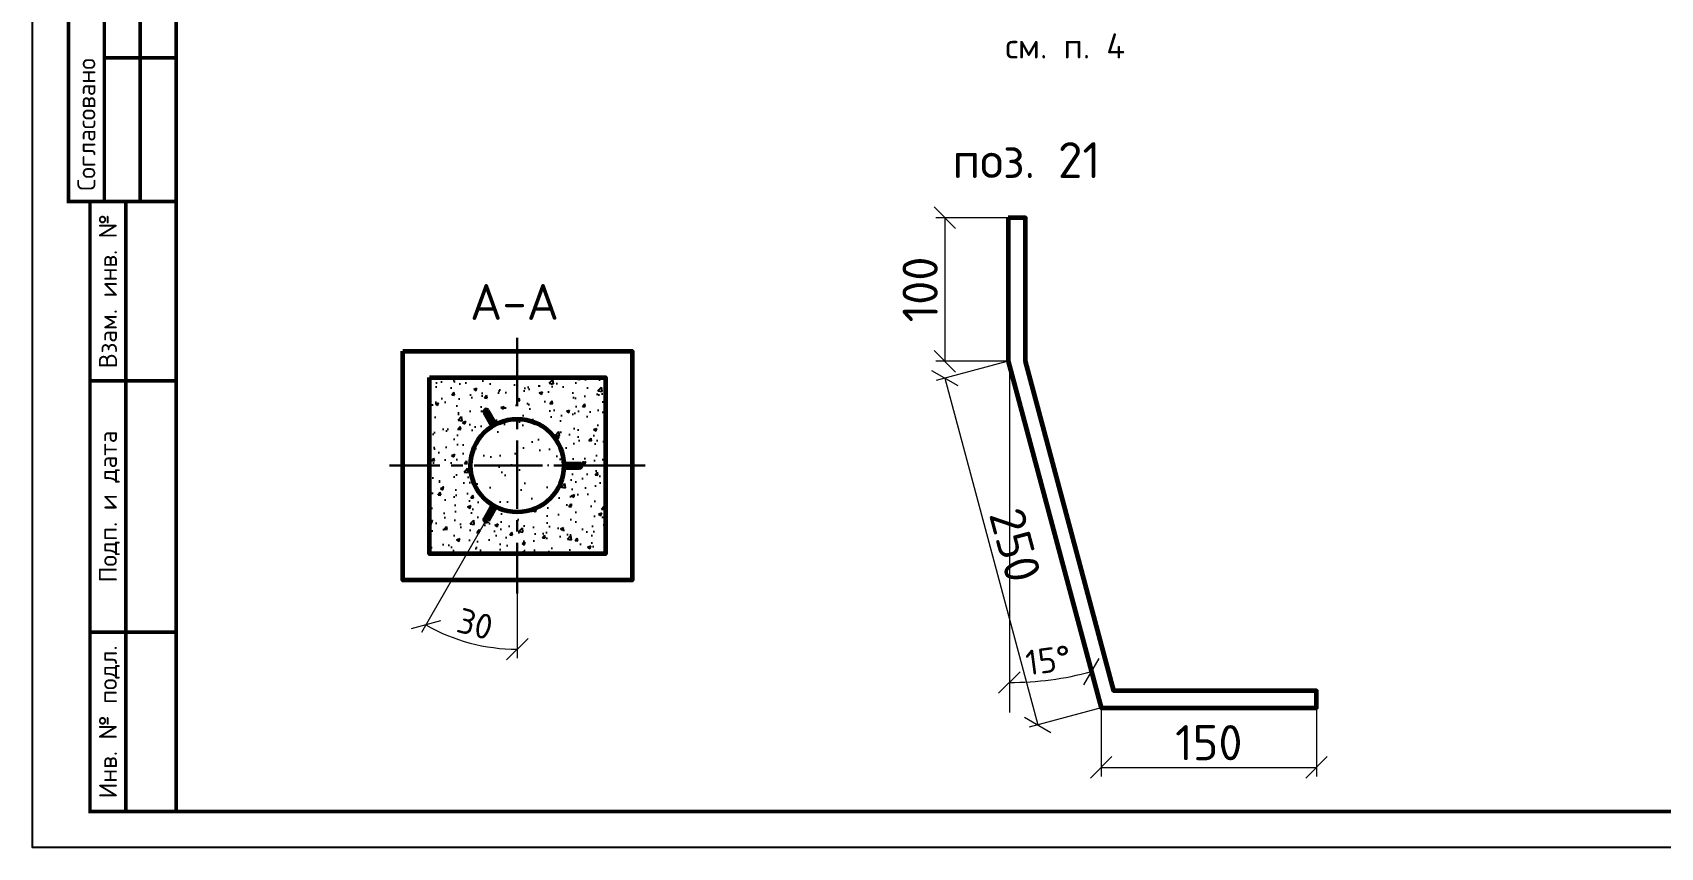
# Model space of a CAD drawing. Header units: millimetres. Extents: x -112426 to 6776, y 1218 to 38707.
# Drawn here: x 5204.9 to 5431.6, y 2279.1 to 2392.6 of the extents above; entities that cross this region are included whole.
import ezdxf
from ezdxf.enums import TextEntityAlignment as Align

# ---------------------------------------------------------------- set-up
doc = ezdxf.new("R2010")
doc.units = ezdxf.units.MM
doc.linetypes.add('осевая2', pattern=[28.575, 19.05, -3.175, 3.175, -3.175])
for name, color, linetype, lineweight in [('12  Размер', 7, 'Continuous', 20), ('2 Рамка обычные', 1, 'Continuous', 60), ('Осевая', 2, 'осевая2', 30), ('Основной', 1, 'Continuous', 60), ('Размеры на чертеже', 250, 'Continuous', 25)]:
    doc.layers.add(name, color=color, linetype=linetype, lineweight=lineweight)
doc.layers.add('РАЗМЕР', color=7, linetype='Continuous')
doc.layers.add('Штриховка', color=7, linetype='Continuous')
doc.styles.add('-ISOCPEUR-', font='isocpeur.ttf')
doc.styles.add('GOST', font='gost.shx', dxfattribs={"oblique": 15})
doc.dimstyles.new('М 1 к 20', dxfattribs={"dimtxt": 3.5, "dimasz": 3, "dimexe": 1.25, "dimexo": 0, "dimgap": 1, "dimtad": 1, "dimdec": 0, "dimlfac": 20, "dimzin": 0, "dimdsep": 46, "dimtxsty": 'GOST', "dimblk": 'OBLIQUE', "dimcen": 5, "dimclrd": 256, "dimclre": 256, "dimclrt": 256, "dimazin": 2, "dimtfac": 1, "dimtdec": 0, "dimtmove": 0, "dimatfit": 3, "dimldrblk": 'NONE', "dimfxl": 1.25, "dimtolj": 1, "dimtzin": 0, "dimlwd": -1, "dimlwe": -1, "dimarcsym": 2})

# ---------------------------------------------------------------- blocks, each defined once
blk = doc.blocks.new('*U154')
blk.add_lwpolyline([(0, 0), (420, 0), (420, -297), (0, -297)], close=True)
at = {"const_width": 0.5}
blk.add_lwpolyline([(20, -5), (415, -5), (415, -292), (20, -292)], close=True, dxfattribs=at)
for points in [[(20, -207), (5, -207), (5, -142), (20, -142)], [(10, -142), (10, -207)], [(15, -142), (15, -207)], [(10, -187), (20, -187)], [(20, -292), (8, -292), (8, -207), (20, -207)], [(13, -207), (13, -292)], [(8, -232), (20, -232)], [(8, -267), (20, -267)]]:
    blk.add_lwpolyline(points, dxfattribs=at)
at = {"style": '-ISOCPEUR-'}
blk.add_text('Согласовано', height=2.5, rotation=90, dxfattribs=at).set_placement((7.5, -205.5), align=Align.MIDDLE_LEFT)
for s, p in [('Взам. инв. №', (10.5, -219.5)), ('Подп. и дата', (10.5, -249.5)), ('Инв. № подл.', (10.5, -279.5))]:
    blk.add_text(s, height=2.5, rotation=90, dxfattribs=at).set_placement(p, align=Align.MIDDLE_CENTER)
blk.add_attdef('РАЗРАБОТАЛ', text='', height=2.5, dxfattribs=at).set_placement((250.5, -264.22), align=Align.MIDDLE_LEFT)
at = {"style": '-ISOCPEUR-', "flags": 8}
for tag, height, p in [('ДАТА', 2.5, (290.07, -264.4)), ('ДАТА1', 2.5, (290.07, -269.4)), ('ЛИСТ', 3, (386.39, -271.92)), ('ЛИСТОВ', 3, (403.89, -271.92)), ('ФОРМАТ', 3, (380.97, -294.75))]:
    blk.add_attdef(tag, text='', height=height, dxfattribs=at).set_placement(p, align=Align.MIDDLE_CENTER)
at = {"style": '-ISOCPEUR-'}
blk.add_attdef('ПРОВЕРИЛ', (250.75, -270.73), '', height=2.5, dxfattribs=at)
at = {"style": '-ISOCPEUR-', "flags": 8}
blk.add_attdef('ИМЯ_ЧЕРТЕЖА_001', (321.33, -285.18), '', height=3, dxfattribs=at)
blk = doc.blocks.new('_Oblique')
at = {"color": 0, "linetype": 'ByBlock', "lineweight": -2}
blk.add_line((-0.5, -0.5), (0.5, 0.5), dxfattribs=at)
blk = doc.blocks.new('*D126')
at = {"layer": '12  Размер', "ltscale": 50, "transparency": 16777216}
for p, q in [((5340.77, 2366.79), (5330.7, 2366.79)), ((5331.95, 2366.79), (5331.95, 2346.79)), ((5340.77, 2346.79), (5330.7, 2346.79))]:
    blk.add_line(p, q, dxfattribs=at)
at = {"layer": 'Defpoints', "color": 0, "ltscale": 50, "transparency": 16777216}
for p in [(5340.77, 2366.79), (5331.95, 2346.79), (5340.77, 2346.79)]:
    blk.add_point(p, dxfattribs=at)
at = {"layer": '12  Размер', "ltscale": 50, "transparency": 16777216, "xscale": 3, "yscale": 3, "zscale": 3}
for p, rotation in [((5331.95, 2366.79), 90), ((5331.95, 2346.79), 270)]:
    blk.add_blockref('_Oblique', p, dxfattribs=dict(at, rotation=rotation))
at = {"layer": '12  Размер', "ltscale": 50, "transparency": 16777216, "insert": (5328.5, 2356.79), "char_height": 3.5, "attachment_point": 5, "rotation": 90, "style": '-ISOCPEUR-'}
blk.add_mtext('\\A1;{\\H1.4x;100}', dxfattribs=at)
blk = doc.blocks.new('_None')
blk = doc.blocks.new('*D127')
at = {"layer": '12  Размер', "ltscale": 50, "transparency": 16777216}
for p, q in [((5340.77, 2346.79), (5330.74, 2344.1)), ((5331.95, 2344.42), (5344.89, 2296.13)), ((5353.71, 2298.49), (5343.68, 2295.8))]:
    blk.add_line(p, q, dxfattribs=at)
at = {"layer": 'Defpoints', "color": 0, "ltscale": 50, "transparency": 16777216}
for p in [(5340.77, 2346.79), (5353.71, 2298.49), (5344.89, 2296.13)]:
    blk.add_point(p, dxfattribs=at)
at = {"layer": '12  Размер', "ltscale": 50, "transparency": 16777216, "xscale": 3, "yscale": 3, "zscale": 3}
for p, rotation in [((5331.95, 2344.42), 105.0000000000008), ((5344.89, 2296.13), 285.0000000000007)]:
    blk.add_blockref('_Oblique', p, dxfattribs=dict(at, rotation=rotation))
at = {"layer": '12  Размер', "ltscale": 50, "transparency": 16777216, "insert": (5341.75, 2321.17), "char_height": 3.5, "attachment_point": 5, "rotation": 285, "style": '-ISOCPEUR-'}
blk.add_mtext('\\A1;{\\H1.4x;250}', dxfattribs=at)
blk = doc.blocks.new('*D128')
at = {"layer": '12  Размер', "ltscale": 50, "transparency": 16777216}
for p, q in [((5353.71, 2298.49), (5353.71, 2288.95)), ((5383.71, 2298.49), (5383.71, 2288.95)), ((5353.71, 2290.2), (5383.71, 2290.2))]:
    blk.add_line(p, q, dxfattribs=at)
at = {"layer": 'Defpoints', "color": 0, "ltscale": 50, "transparency": 16777216}
for p in [(5353.71, 2298.49), (5383.71, 2298.49), (5383.71, 2290.2)]:
    blk.add_point(p, dxfattribs=at)
at = {"layer": '12  Размер', "ltscale": 50, "transparency": 16777216, "xscale": 3, "yscale": 3, "zscale": 3, "rotation": 180}
blk.add_blockref('_Oblique', (5353.71, 2290.2), dxfattribs=at)
at = {"layer": '12  Размер', "ltscale": 50, "transparency": 16777216, "xscale": 3, "yscale": 3, "zscale": 3}
blk.add_blockref('_Oblique', (5383.71, 2290.2), dxfattribs=at)
at = {"layer": '12  Размер', "ltscale": 50, "transparency": 16777216, "insert": (5368.71, 2293.65), "char_height": 3.5, "attachment_point": 5, "style": '-ISOCPEUR-'}
blk.add_mtext('\\A1;{\\H1.4x;150}', dxfattribs=at)
blk = doc.blocks.new('*D137')
at = {"layer": '12  Размер', "ltscale": 50, "transparency": 16777216}
blk.add_arc((5340.93, 2346.19), 44.15, 270, 285, dxfattribs=at)
at = {"layer": 'Defpoints', "color": 0, "ltscale": 50, "transparency": 16777216}
for p in [(5340.77, 2346.79), (5340.93, 2346.19), (5344.78, 2302.2), (5340.93, 2297.86), (5353.71, 2298.49)]:
    blk.add_point(p, dxfattribs=at)
at = {"layer": '12  Размер', "ltscale": 50, "transparency": 16777216, "xscale": 3, "yscale": 3, "zscale": 3}
for p, rotation in [((5352.36, 2303.54), 14.99999999999995), ((5340.93, 2302.04), 180.0000000000025)]:
    blk.add_blockref('_Oblique', p, dxfattribs=dict(at, rotation=rotation))
at = {"layer": '12  Размер', "ltscale": 50, "transparency": 16777216, "insert": (5346.34, 2305.14), "char_height": 3.5, "attachment_point": 5, "rotation": 7.5, "style": '-ISOCPEUR-'}
blk.add_mtext('\\A1;15%%D', dxfattribs=at)
blk = doc.blocks.new('*D138')
at = {"layer": '12  Размер', "ltscale": 50, "transparency": 16777216}
for p, q in [((5267.95, 2324.52), (5259.04, 2308.98)), ((5272.39, 2314.45), (5272.39, 2305.43))]:
    blk.add_line(p, q, dxfattribs=at)
blk.add_arc((5272.39, 2332.25), 25.58, 240.1713, 270, dxfattribs=at)
at = {"layer": 'Defpoints', "color": 0, "ltscale": 50, "transparency": 16777216}
for p in [(5272.39, 2350.05), (5272.39, 2332.25), (5267.95, 2324.52), (5272.39, 2314.45), (5263.69, 2308.2)]:
    blk.add_point(p, dxfattribs=at)
at = {"layer": '12  Размер', "ltscale": 50, "transparency": 16777216, "xscale": 3, "yscale": 3, "zscale": 3}
for p, rotation in [((5259.66, 2310.06), 150.1712902245639), ((5272.39, 2306.68), 359.9999999999992)]:
    blk.add_blockref('_Oblique', p, dxfattribs=dict(at, rotation=rotation))
at = {"layer": '12  Размер', "ltscale": 50, "transparency": 16777216, "insert": (5266.51, 2310.2), "char_height": 3.5, "attachment_point": 5, "rotation": 345.0856, "style": '-ISOCPEUR-'}
blk.add_mtext('\\A1;30', dxfattribs=at)

msp = doc.modelspace()

# ---------------------------------------------------------------- hatches: boundary and pattern name
at = {"layer": 'Штриховка', "lineweight": 25}
h = msp.add_hatch(dxfattribs=at)
h.set_pattern_fill('AR-CONC', scale=0.025, style=0)
h.set_pattern_definition([(50, (5264.134, 2337.3222), (4.5546, -0.3985), [0.47625, -5.23875]), (355, (5264.134, 2337.322), (-0.8811, 4.7764), [0.381, -4.191]), (100.451, (5264.5135, 2337.289), (3.6735, 4.37794), [0.40475, -4.45226]), (46.184, (5264.134, 2338.592), (6.777, -1.0511), [0.7144, -7.8581]), (96.636, (5264.699, 2338.5046), (5.9351, 6.1857), [0.6071, -6.6784]), (351.184, (5264.134, 2338.592), (5.9351, 6.1857), [0.5715, -6.2865]), (21, (5264.769, 2338.2747), (3.79036, -2.55663), [0.47625, -5.23875]), (326, (5264.769, 2338.2747), (1.54505, 4.6047), [0.381, -4.191]), (71.451, (5265.085, 2338.0617), (5.3354, 2.0481), [0.40475, -4.45225]), (37.5, (5264.134, 2337.3222), (0.07722, 2.11388), [0, -4.1402, 0, -4.2545, 0, -4.20688]), (7.5, (5264.134, 2337.3222), (1.6705, 2.50451), [0, -2.4257, 0, -4.04495, 0, -1.60337]), (327.5, (5262.7179, 2337.3222), (3.38976, -0.14322), [0, -1.5875, 0, -4.953, 0, -6.57225]), (317.5, (5262.083, 2337.3222), (3.70323, 0.63566), [0, -2.06375, 0, -3.2893, 0, -4.66725])])
h.paths.add_polyline_path([(5268.94, 2337.755), (5268.69, 2338.191), (5260.145, 2341.58), (5260.145, 2332.251), (5265.892, 2332.251, -0.2583812)])
h.paths.add_polyline_path([(5272.386, 2344.51), (5260.145, 2344.51), (5260.145, 2341.58), (5268.69, 2338.191), (5267.859, 2339.64, -1), (5268.291, 2339.899), (5269.377, 2338.006, -0.1210268), (5272.386, 2338.745)])
h.paths.add_polyline_path([(5284.686, 2344.51), (5272.386, 2344.51), (5272.386, 2338.745, -0.4028904), (5278.874, 2332.503), (5281.047, 2332.503, -0.4199092), (5281.304, 2332.251), (5284.686, 2332.251)])
h.paths.add_polyline_path([(5284.686, 2332.251), (5281.304, 2332.251, -0.4085408), (5281.057, 2331.999), (5278.874, 2331.999, -0.4028904), (5272.386, 2325.758), (5272.386, 2319.969), (5284.686, 2319.969)])
h.paths.add_polyline_path([(5272.386, 2325.758, -0.1210311), (5269.377, 2326.497), (5268.296, 2324.613, -1), (5267.854, 2324.855), (5268.939, 2326.747, -0.2583766), (5265.892, 2332.251), (5260.145, 2332.251), (5260.145, 2319.969), (5272.386, 2319.969)])
at = {"layer": 'Штриховка'}
h = msp.add_hatch(dxfattribs=at)
h.set_pattern_fill('AR-SAND', scale=0.1, style=0)
h.set_pattern_definition([(37.5, (-2908.487, 4735.8682), (-0.1600031, 4.8941324), [0, -3.8608, 0, -4.318, 0, -4.1275]), (7.5, (-2908.487, 4735.868), (4.495233, 7.168251), [0, -2.0828, 0, -3.4798, 0, -1.3335]), (327.5, (-2911.6113, 4735.8682), (7.9099237, 0.0143718), [0, -1.27, 0, -4.572, 0, -5.969]), (317.5, (-2911.6113, 4735.868), (7.6355645, 2.229293), [0, -0.635, 0, -2.9972, 0, -3.429])])
h.paths.add_polyline_path([(5272.386, 2338.745, 0.4142136), (5265.892, 2332.251), (5272.386, 2332.251)])
h.paths.add_polyline_path([(5272.386, 2338.745), (5272.386, 2332.251), (5278.879, 2332.251, 0.4142136)])
h.paths.add_polyline_path([(5278.879, 2332.251), (5272.386, 2332.251), (5272.386, 2325.758, 0.4142136)])
h.paths.add_polyline_path([(5272.386, 2332.251), (5265.892, 2332.251, 0.4142136), (5272.386, 2325.758)])

# ---------------------------------------------------------------- linework, layer by layer
at = {"layer": '12  Размер', "color": 7, "ltscale": 50}
msp.add_line((5340.933, 2346.189), (5340.933, 2297.858), dxfattribs=at)
at = {"layer": '2 Рамка обычные', "color": 7, "ltscale": 50}
for p, q in [((5268.94, 2337.755), (5267.854, 2339.648)), ((5269.377, 2338.006), (5268.291, 2339.899)), ((5278.874, 2332.503), (5281.057, 2332.503)), ((5278.874, 2331.999), (5281.057, 2331.999)), ((5268.94, 2326.748), (5267.854, 2324.855)), ((5269.377, 2326.497), (5268.291, 2324.604))]:
    msp.add_line(p, q, dxfattribs=at)
for points in [[(5340.772, 2366.789), (5340.772, 2346.789), (5353.713, 2298.493), (5383.713, 2298.493), (5383.713, 2300.893), (5355.47, 2300.893), (5343.172, 2346.789), (5343.172, 2366.789)], [(5256.451, 2348.211), (5288.385, 2348.211), (5288.385, 2316.276), (5256.451, 2316.276)], [(5260.145, 2344.51), (5284.686, 2344.51), (5284.686, 2319.969), (5260.145, 2319.969)]]:
    msp.add_lwpolyline(points, close=True, dxfattribs=at)
msp.add_circle((5272.386, 2332.251), 6.494, dxfattribs=at)
for centre, start, end in [((5268.075, 2339.769), 28.72192, 210.94578), ((5269.019, 2338.124), 28.72192, 210.94578), ((5279.155, 2332.251), 268.88807, 91.11193), ((5281.052, 2332.251), 268.88807, 91.11193), ((5269.019, 2326.38), 149.05694, 331.2808), ((5268.075, 2324.734), 149.05694, 331.2808)]:
    msp.add_arc(centre, 0.252, start, end, dxfattribs=at)
at = {"layer": 'Осевая', "color": 7, "ltscale": 0.5}
for p, q in [((5272.386, 2350.05), (5272.386, 2314.454)), ((5290.184, 2332.251), (5254.588, 2332.251))]:
    msp.add_line(p, q, dxfattribs=at)

# ---------------------------------------------------------------- block references
at = {"layer": 'Размеры на чертеже', "lineweight": 90}
msp.add_blockref('*U154', (5204.871, 2576.051), dxfattribs=at)

# ---------------------------------------------------------------- texts
at = {"layer": 'Основной', "color": 7, "style": '-ISOCPEUR-'}
for s, p in [('поз. 21', (5343.305, 2374.819)), ('А-А', (5272.002, 2355.061))]:
    msp.add_text(s, height=5, dxfattribs=at).set_placement(p, align=Align.MIDDLE_CENTER)
at = {"layer": 'РАЗМЕР', "color": 7, "style": '-ISOCPEUR-'}
msp.add_text('см. п. 4', height=3.5, dxfattribs=at).set_placement((5340.365, 2388.976))

# ---------------------------------------------------------------- dimensions: what is measured, and where the dimension line sits
at = {"layer": '12  Размер', "color": 7, "ltscale": 50}
dim = msp.add_linear_dim(base=(5331.946, 2346.789), p1=(5340.772, 2366.789), p2=(5340.772, 2346.789), angle=90, text='{\\H1.4x;100}', dimstyle='М 1 к 20', override={"dimtxsty": '-ISOCPEUR-'}, dxfattribs=at)
dim.commit()
dim.dimension.update_dxf_attribs({"geometry": '*D126', "text_midpoint": (5328.496, 2356.789)})
for base, line1, line2, text, picture, middle in [((5263.686, 2308.201), ((5272.386, 2332.251), (5267.95, 2324.515)), ((5272.386, 2350.05), (5272.386, 2314.454)), '30', '*D138', (5266.511, 2310.195)), ((5344.781, 2302.203), ((5340.772, 2346.789), (5353.713, 2298.493)), ((5340.933, 2346.189), (5340.933, 2297.858)), '15%%D', '*D137', (5346.337, 2305.139))]:
    dim = msp.add_angular_dim_2l(base=base, line1=line1, line2=line2, text=text, dimstyle='М 1 к 20', override={"dimtxsty": '-ISOCPEUR-'}, dxfattribs=at)
    dim.commit()
    dim.dimension.update_dxf_attribs({"geometry": picture, "text_midpoint": middle})
dim = msp.add_aligned_dim(p1=(5340.772, 2346.789), p2=(5353.713, 2298.493), distance=-9.137, text='{\\H1.4x;250}', dimstyle='М 1 к 20', override={"dimtxsty": '-ISOCPEUR-'}, dxfattribs=at)
dim.commit()
dim.dimension.update_dxf_attribs({"geometry": '*D127', "text_midpoint": (5341.749, 2321.169)})
dim = msp.add_linear_dim(base=(5383.713, 2290.204), p1=(5353.713, 2298.493), p2=(5383.713, 2298.493), text='{\\H1.4x;150}', dimstyle='М 1 к 20', override={"dimtxsty": '-ISOCPEUR-'}, dxfattribs=at)
dim.commit()
dim.dimension.update_dxf_attribs({"geometry": '*D128', "text_midpoint": (5368.713, 2293.654)})

doc.saveas('drawing.dxf')
